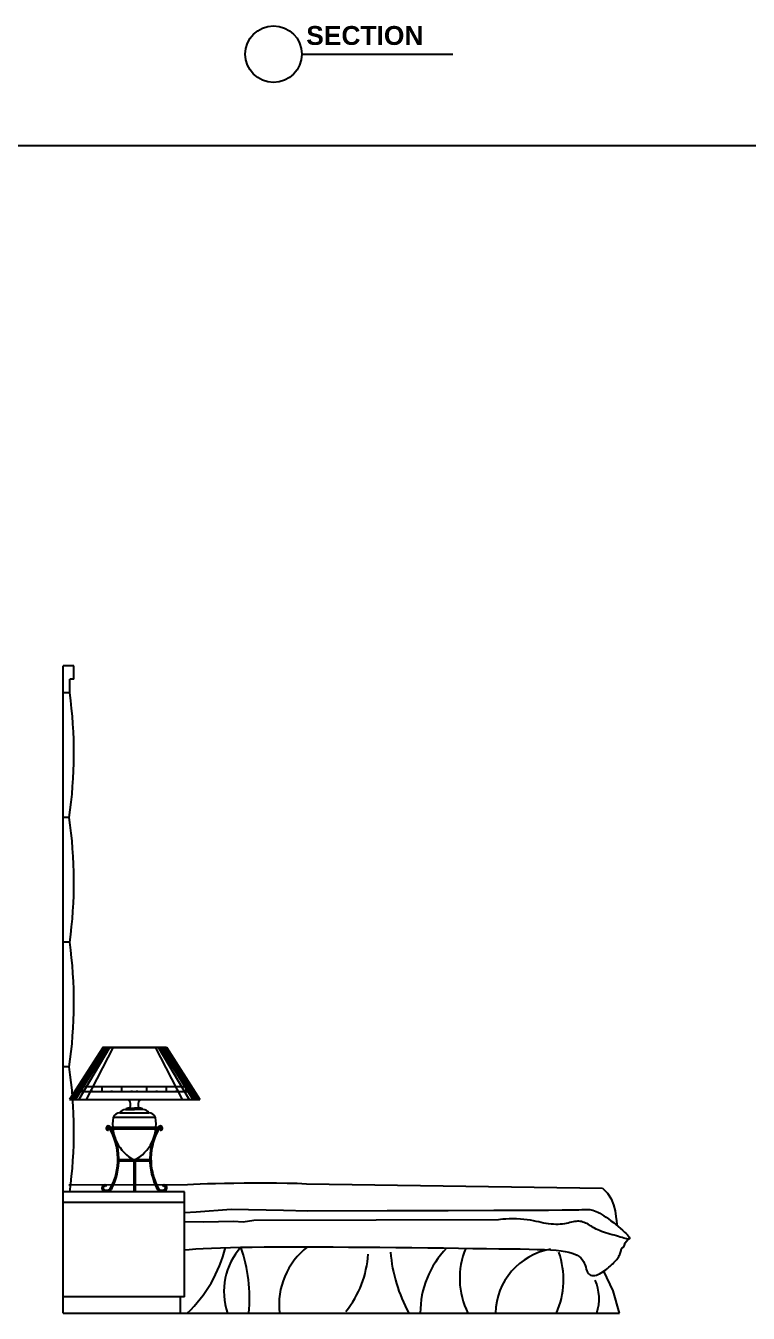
# Model space of a CAD drawing. Header units: inches. Extents: x 3 to 45, y 10.7 to 35.5.
# Drawn here: x 31.234 to 33.913, y 21.459 to 26.233 of the extents above; entities that cross this region are included whole.
import ezdxf

# ---------------------------------------------------------------- set-up
doc = ezdxf.new("R2010")
doc.units = ezdxf.units.IN
doc.header["$MEASUREMENT"] = 0
for name, color, linetype in [('02', 2, 'Continuous'), ('1', 1, 'Continuous'), ('4', 4, 'Continuous')]:
    doc.layers.add(name, color=color, linetype=linetype)
doc.styles.add('HT', font='swisseb.ttf')

msp = doc.modelspace()

# ---------------------------------------------------------------- linework, layer by layer
at = {"layer": '02'}
for p, q in [((32.2575, 26.128), (32.8175, 26.128)), ((31.5205, 22.4464), (31.3964, 22.2517)), ((31.5239, 22.4464), (31.3999, 22.2517)), ((31.5262, 22.4464), (31.4021, 22.2517)), ((31.532, 22.4464), (31.4079, 22.2517)), ((31.5381, 22.4464), (31.4178, 22.2517)), ((31.5458, 22.4464), (31.431, 22.2517)), ((31.5573, 22.4464), (31.4574, 22.2517)), ((31.5192, 22.4445), (31.7556, 22.4445)), ((31.5205, 22.4464), (31.7556, 22.4464)), ((31.7132, 22.4464), (31.8131, 22.2517)), ((31.7247, 22.4464), (31.8395, 22.2517)), ((31.7324, 22.4464), (31.8527, 22.2517)), ((31.7385, 22.4464), (31.8626, 22.2517)), ((31.7466, 22.4464), (31.8706, 22.2517)), ((31.75, 22.4464), (31.8741, 22.2517)), ((31.7523, 22.4464), (31.8767, 22.2512)), ((31.7556, 22.4464), (31.8797, 22.2517)), ((31.4274, 22.3004), (31.8486, 22.3004)), ((31.4439, 22.2855), (31.4439, 22.3004)), ((31.5169, 22.2855), (31.5169, 22.3004)), ((31.5899, 22.2855), (31.5899, 22.3004)), ((31.3964, 22.2517), (31.8797, 22.2517)), ((31.415, 22.2809), (31.8611, 22.2809)), ((31.4804, 22.2809), (31.4804, 22.2855)), ((31.5534, 22.2809), (31.5534, 22.2855)), ((31.6264, 22.2809), (31.6264, 22.2855)), ((31.5826, 22.2021), (31.69, 22.2021)), ((31.6033, 22.215), (31.6363, 22.2148)), ((31.617, 22.2198), (31.6363, 22.2196)), ((31.6556, 22.2198), (31.6363, 22.2196)), ((31.6693, 22.215), (31.6363, 22.2148)), ((31.5586, 22.1859), (31.714, 22.1859)), ((31.5405, 22.1425), (31.541, 22.1376)), ((31.7248, 22.1479), (31.5481, 22.1479)), ((31.5508, 22.1431), (31.7222, 22.1431)), ((31.7324, 22.1425), (31.732, 22.1376)), ((31.5788, 22.0237), (31.6942, 22.0237)), ((31.6941, 22.0286), (31.5789, 22.0286)), ((31.634, 22.0281), (31.634, 21.9098)), ((31.6388, 22.0282), (31.6388, 21.9098)), ((31.5316, 21.934), (31.5296, 21.9296)), ((31.7414, 21.934), (31.7433, 21.9296)), ((31.8221, 21.8698), (31.3721, 21.8698)), ((33.456, 21.7206), (33.4671, 21.734)), ((31.8221, 21.6944), (31.8401, 21.6961)), ((31.8401, 21.6961), (31.8645, 21.6979)), ((31.8645, 21.6979), (31.8921, 21.6995)), ((31.8921, 21.6995), (31.9226, 21.7009)), ((31.9226, 21.7009), (31.9561, 21.7021)), ((31.9561, 21.7021), (31.9924, 21.7031)), ((31.9924, 21.7031), (32.0315, 21.704)), ((32.0315, 21.704), (32.0733, 21.7046)), ((32.0733, 21.7046), (32.1178, 21.7051)), ((32.1178, 21.7051), (32.1647, 21.7054)), ((32.1647, 21.7054), (32.2139, 21.7055)), ((32.2139, 21.7055), (32.2653, 21.7054)), ((32.2653, 21.7054), (32.3185, 21.7053)), ((32.3185, 21.7053), (32.3734, 21.705)), ((32.3734, 21.705), (32.4298, 21.7046)), ((32.4298, 21.7046), (32.4875, 21.7041)), ((32.4875, 21.7041), (32.5462, 21.7036)), ((32.5462, 21.7036), (32.6057, 21.703)), ((32.6057, 21.703), (32.6653, 21.7024)), ((32.6653, 21.7024), (32.7244, 21.7017)), ((32.7244, 21.7017), (32.7823, 21.7011)), ((32.7823, 21.7011), (32.8383, 21.7004)), ((32.8383, 21.7004), (32.8918, 21.6998)), ((32.8918, 21.6998), (32.9419, 21.6992)), ((32.9419, 21.6992), (32.9881, 21.6986)), ((32.9881, 21.6986), (33.0299, 21.6981)), ((33.0299, 21.6981), (33.0673, 21.6975)), ((33.0673, 21.6975), (33.1007, 21.6969)), ((33.1007, 21.6969), (33.1304, 21.6961)), ((33.1304, 21.6961), (33.1567, 21.6952)), ((33.1567, 21.6952), (33.1799, 21.694)), ((33.1799, 21.694), (33.2003, 21.6925)), ((33.2003, 21.6925), (33.2183, 21.6906)), ((33.2183, 21.6906), (33.2341, 21.6883)), ((33.2341, 21.6883), (33.2479, 21.6856)), ((33.2479, 21.6856), (33.2599, 21.6824)), ((33.2599, 21.6824), (33.2701, 21.6787)), ((33.2701, 21.6787), (33.2788, 21.6745)), ((33.4344, 21.6729), (33.4361, 21.6768)), ((33.4361, 21.6768), (33.4375, 21.6805)), ((33.4375, 21.6805), (33.4387, 21.6843)), ((33.4387, 21.6843), (33.4398, 21.6878)), ((33.4398, 21.6878), (33.4409, 21.6912)), ((33.4409, 21.6912), (33.4419, 21.6943)), ((33.4419, 21.6943), (33.443, 21.6971)), ((33.443, 21.6971), (33.4442, 21.6995)), ((33.4442, 21.6995), (33.4455, 21.7016)), ((33.4455, 21.7016), (33.4469, 21.7032)), ((33.4469, 21.7032), (33.4485, 21.7043)), ((33.4485, 21.7043), (33.4515, 21.7053)), ((33.4515, 21.7053), (33.454, 21.7112)), ((33.454, 21.7112), (33.456, 21.7206)), ((33.2788, 21.6745), (33.2862, 21.6696)), ((33.2862, 21.6696), (33.2922, 21.6642)), ((33.2922, 21.6642), (33.2972, 21.6582)), ((33.2972, 21.6582), (33.3013, 21.6515)), ((33.3013, 21.6515), (33.3046, 21.6445)), ((33.3046, 21.6445), (33.3074, 21.6372)), ((33.3074, 21.6372), (33.3098, 21.63)), ((33.3098, 21.63), (33.3121, 21.6231)), ((33.3902, 21.6252), (33.3956, 21.6298)), ((33.3956, 21.6298), (33.4007, 21.6343)), ((33.4007, 21.6343), (33.4056, 21.6387)), ((33.4056, 21.6387), (33.4101, 21.6429)), ((33.4101, 21.6429), (33.4143, 21.6469)), ((33.4143, 21.6469), (33.4181, 21.6508)), ((33.4181, 21.6508), (33.4217, 21.6545)), ((33.4217, 21.6545), (33.4249, 21.6582)), ((33.4249, 21.6582), (33.4278, 21.6618)), ((33.4278, 21.6618), (33.4303, 21.6655)), ((33.4303, 21.6655), (33.4325, 21.6692)), ((33.4325, 21.6692), (33.4344, 21.6729)), ((33.3121, 21.6231), (33.3145, 21.6166)), ((33.3145, 21.6166), (33.3171, 21.611)), ((33.3171, 21.611), (33.3202, 21.6063)), ((33.3202, 21.6063), (33.3239, 21.6028)), ((33.3239, 21.6028), (33.3281, 21.6004)), ((33.3281, 21.6004), (33.3329, 21.5991)), ((33.3329, 21.5991), (33.338, 21.5987)), ((33.338, 21.5987), (33.3435, 21.5992)), ((33.3435, 21.5992), (33.3493, 21.6005)), ((33.3493, 21.6005), (33.3552, 21.6026)), ((33.3552, 21.6026), (33.3611, 21.6053)), ((33.3611, 21.6053), (33.3671, 21.6086)), ((33.3671, 21.6086), (33.3731, 21.6123)), ((33.3731, 21.6123), (33.3789, 21.6164)), ((33.3789, 21.6164), (33.3847, 21.6207)), ((33.3847, 21.6207), (33.3902, 21.6252))]:
    msp.add_line(p, q, dxfattribs=at)
msp.add_lwpolyline([(31.6602, 22.2518, 0.414467), (31.6543, 22.2199, 0.414467)], format="xyb", dxfattribs=at)
for points in [[(31.394, 21.9359), (31.8335, 21.9366), (31.8557, 21.9378), (31.8804, 21.9388), (31.9078, 21.9398), (31.9377, 21.9407), (31.9702, 21.9414), (32.0054, 21.9421), (32.0431, 21.9426), (32.0826, 21.9428), (32.1229, 21.9429), (32.1633, 21.9426), (32.2027, 21.942), (32.2403, 21.941), (32.2752, 21.9396), (33.3721, 21.9229)], [(33.3721, 21.9229), (33.3906, 21.9048), (33.404, 21.8837), (33.4131, 21.8612), (33.4188, 21.839), (33.4221, 21.8185), (33.4238, 21.8015), (33.4248, 21.7896), (33.426, 21.7844)], [(31.8221, 21.8328), (31.8661, 21.8358), (31.9949, 21.8448), (32.1897, 21.8418), (32.2795, 21.8388)], [(32.2795, 21.8388), (32.5734, 21.8398), (32.8004, 21.8405), (32.9697, 21.8411), (33.0905, 21.8415), (33.1719, 21.8419), (33.223, 21.8422), (33.253, 21.8425), (33.271, 21.8428), (33.2847, 21.8432), (33.296, 21.8436), (33.3053, 21.8439), (33.313, 21.8441), (33.3196, 21.844), (33.3253, 21.8436), (33.3307, 21.8427), (33.3362, 21.8413), (33.342, 21.8393), (33.3483, 21.8367), (33.355, 21.8335), (33.3622, 21.8298), (33.3697, 21.8254), (33.3777, 21.8205), (33.386, 21.8149), (33.3946, 21.8089), (33.4035, 21.8022), (33.4126, 21.7952), (33.4216, 21.788), (33.4304, 21.7807), (33.4388, 21.7736), (33.4465, 21.7667), (33.4535, 21.7603), (33.4595, 21.7545), (33.4644, 21.7494), (33.4681, 21.7452), (33.4707, 21.7416), (33.4722, 21.7388), (33.4728, 21.7367), (33.4723, 21.7352), (33.4708, 21.7343), (33.4685, 21.734), (33.4652, 21.7343), (33.4612, 21.7351), (33.4564, 21.7362), (33.4509, 21.7378), (33.4448, 21.7396), (33.4382, 21.7416), (33.4311, 21.7438), (33.4235, 21.746), (33.4157, 21.7482), (33.4077, 21.7505), (33.3995, 21.7528), (33.3914, 21.7552), (33.3834, 21.7576), (33.3756, 21.7601), (33.3681, 21.7627), (33.3611, 21.7655), (33.3547, 21.7683), (33.3487, 21.7713), (33.3431, 21.7743), (33.3378, 21.7774), (33.3329, 21.7804), (33.3281, 21.7833), (33.3234, 21.7862), (33.3187, 21.7889), (33.314, 21.7914), (33.3092, 21.7937), (33.3044, 21.7957), (33.2995, 21.7974), (33.2946, 21.7988), (33.2895, 21.7998), (33.2844, 21.8003), (33.2792, 21.8004), (33.2739, 21.7999), (33.2685, 21.7991), (33.2629, 21.7979), (33.2571, 21.7966), (33.251, 21.7951), (33.2446, 21.7936), (33.2379, 21.7921), (33.2308, 21.7909), (33.2233, 21.7899), (33.2154, 21.7892), (33.2072, 21.7888), (33.1988, 21.7888), (33.1901, 21.789), (33.1813, 21.7896), (33.1724, 21.7906), (33.1634, 21.7919), (33.1544, 21.7936), (33.1452, 21.7955), (33.1359, 21.7976), (33.1261, 21.7998), (33.1159, 21.8019), (33.105, 21.8039), (33.0934, 21.8057), (33.081, 21.8071), (33.0677, 21.8081), (33.0538, 21.8087), (33.0399, 21.8089), (33.0265, 21.8088), (33.014, 21.8084), (33.0028, 21.8078), (32.9936, 21.8069), (32.9866, 21.8059)], [(32.9866, 21.8059), (32.0788, 21.8029), (32.0399, 21.7969), (32.0039, 21.7999), (31.8931, 21.7969), (31.8221, 21.7982)], [(33.4352, 21.4598), (33.4121, 21.5424), (33.3774, 21.6153)]]:
    msp.add_lwpolyline(points, dxfattribs=at)
msp.add_circle((32.1525, 26.128), 0.105, dxfattribs=at)
for centre, radius, start, end in [((31.5994, 22.2328), 0.0229, 325.6014, 55.651), ((31.583, 22.1755), 0.0266, 90.9754, 159.1082), ((31.6033, 22.1918), 0.0231, 90, 153.8109), ((31.6155, 22.2021), 0.0177, 85.27, 133.6097), ((31.6571, 22.2021), 0.0177, 46.3903, 94.73), ((31.6693, 22.1918), 0.0231, 26.1891, 90), ((31.6896, 22.1755), 0.0266, 20.8918, 89.0246), ((31.5402, 22.1456), 0.00801, 32.0735, 275.454), ((31.7048, 22.1591), 0.1489, 169.9962, 242.6044), ((31.5678, 22.1591), 0.1489, 297.3956, 10.0038), ((31.7327, 22.1456), 0.00801, 264.546, 147.9265), ((31.5402, 22.1456), 0.00315, 32.0735, 275.454), ((31.3468, 22.0304), 0.2282, 331.461, 30.8136), ((31.338, 22.0301), 0.2409, 332.3858, 29.8079), ((31.935, 22.0301), 0.2409, 150.1921, 207.6142), ((31.9261, 22.0304), 0.2282, 149.1864, 208.539), ((31.7327, 22.1456), 0.00315, 264.546, 147.9265), ((31.5271, 21.9239), 0.011, 66.2695, 227.016), ((31.5343, 21.9317), 0.0216, 227.0771, 322.3729), ((31.5271, 21.9239), 0.00617, 66.2695, 227.016), ((31.5342, 21.9315), 0.0166, 226.9126, 322.2806), ((31.7386, 21.9317), 0.0216, 217.6271, 312.9229), ((31.7387, 21.9315), 0.0166, 217.7194, 313.0874), ((31.7458, 21.9239), 0.011, 312.984, 113.7305), ((31.7458, 21.9239), 0.00617, 312.984, 113.7305), ((31.4905, 21.8221), 0.4983, 313.3541, 346.1248), ((32.2135, 21.54), 0.2449, 137.9703, 199.1202), ((31.5004, 21.517), 0.5631, 354.1649, 19.3916), ((32.4459, 21.4897), 0.2731, 127.8864, 186.2915), ((32.1246, 21.7035), 0.3797, 321.311, 356.2008), ((33.1734, 21.7391), 0.5901, 185.2127, 208.2498), ((33.0419, 21.4594), 0.3456, 135.8441, 179.9313), ((33.1297, 21.5888), 0.2871, 157.1904, 206.7168), ((33.2218, 21.4533), 0.2468, 99.8475, 178.498), ((32.9189, 21.5834), 0.3086, 336.2608, 19.2961), ((33.1841, 21.5127), 0.1753, 342.4287, 23.2352)]:
    msp.add_arc(centre, radius, start, end, dxfattribs=at)
at = {"layer": '1'}
for p, q in [((31.6827, 22.2855), (31.6827, 22.3004)), ((31.7557, 22.2855), (31.7557, 22.3004)), ((31.8287, 22.2855), (31.8287, 22.3004)), ((31.6462, 22.2809), (31.6462, 22.2855)), ((31.7192, 22.2809), (31.7192, 22.2855)), ((31.7922, 22.2809), (31.7922, 22.2855)), ((31.3721, 21.4598), (33.4352, 21.4598))]:
    msp.add_line(p, q, dxfattribs=at)
at = {"layer": '4'}
for p, q in [((24.3249, 25.7895), (44.6511, 25.7895)), ((31.3721, 21.4598), (31.3721, 23.8598)), ((31.4121, 23.8598), (31.3721, 23.8598)), ((31.4121, 23.8098), (31.4121, 23.8598)), ((31.3971, 23.7598), (31.3971, 23.8098)), ((31.4121, 23.8098), (31.3971, 23.8098)), ((31.3971, 23.7598), (31.3721, 23.7598)), ((31.3951, 23.2973), (31.3721, 23.2973)), ((31.3971, 22.8348), (31.3721, 22.8348)), ((31.3951, 22.3723), (31.3721, 22.3723)), ((31.8221, 21.9098), (31.3721, 21.9098)), ((31.8221, 21.5198), (31.8221, 21.9098)), ((31.8221, 21.5198), (31.3721, 21.5198)), ((31.8071, 21.4598), (31.8071, 21.5198))]:
    msp.add_line(p, q, dxfattribs=at)
for centre, start, end in [((29.7352, 23.5359), 351.8195, 7.6729), ((29.7352, 23.0587), 352.3271, 8.1805), ((29.7352, 22.6109), 351.8195, 7.6729), ((29.7352, 22.1337), 352.3271, 8.1805)]:
    msp.add_arc(centre, 1.6769, start, end, dxfattribs=at)

# ---------------------------------------------------------------- texts
at = {"layer": '02', "style": 'HT'}
msp.add_text('SECTION', height=0.07, dxfattribs=at).set_placement((32.2737, 26.1623))

doc.saveas('drawing.dxf')
